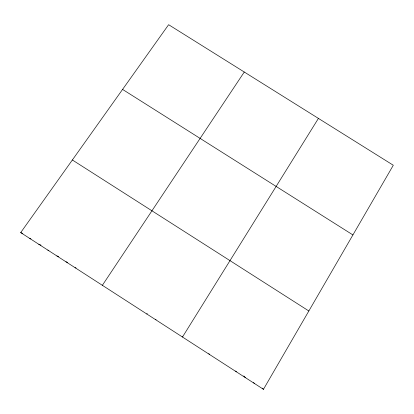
<?xml version="1.0" encoding="UTF-8"?>
<svg xmlns="http://www.w3.org/2000/svg" width="414" height="414" viewBox="0 0 414 414"><rect width="100%" height="100%" fill="white"/><g stroke="black" fill="none" stroke-linecap="round" stroke-linejoin="round"><path stroke-width="0.62" d="M263.459 389.305L393.3 165.248L168.622 24.695L20.7 232.59L263.459 389.305L262.279 388.135M318.423 118.409L182.486 337.032L182.248 336.194M102.367 285.313L244.276 72.02M155.685 319.732L156.011 319.261M146.773 313.978L147.286 313.626M75.048 267.672L76.057 267.987M65.961 261.808L67.617 262.367M56.889 255.95L58.684 256.602M47.822 250.097L48.857 250.496M38.771 244.255L40.991 245.145M29.73 238.417L30.915 238.914M20.7 232.59L22.796 233.491M122.575 89.414L352.919 234.935M72.362 159.98L308.844 310.986M253.534 382.557L254.419 383.467M243.815 375.938L245.388 377.64M235.68 371.032L236.373 371.819M208.842 353.592L209.38 354.394"/></g></svg>
